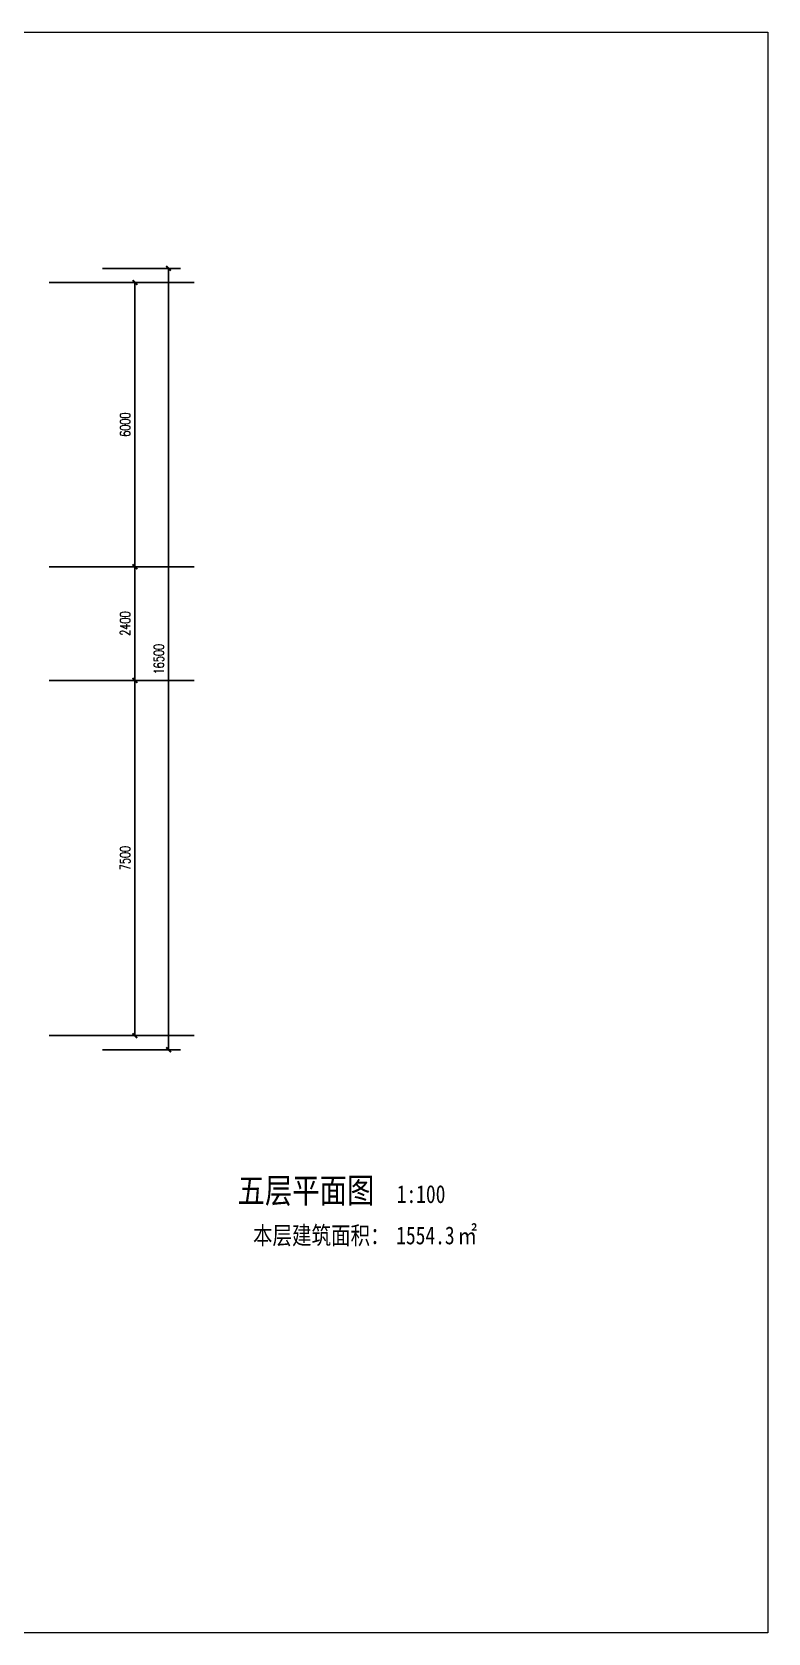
# Model space of a CAD drawing. Header units: millimetres. Extents: x 164760 to 3716174, y -1766400 to 11969.
# Drawn here: x 3578610 to 3594148, y -1658926 to -1625124 of the extents above; entities that cross this region are included whole.
import ezdxf

# ---------------------------------------------------------------- set-up
doc = ezdxf.new("R2010")
doc.units = ezdxf.units.MM
doc.header["$LTSCALE"] = 1000
doc.layers.get('0').update_dxf_attribs({"color": 253, "linetype": 'CONTINUOUS'})
doc.layers.get('Defpoints').update_dxf_attribs({"color": 250, "linetype": 'CONTINUOUS', "lineweight": 0})
doc.layers.add('AXIS', color=253, linetype='CONTINUOUS')
doc.layers.add('PUB_TEXT', color=253, linetype='CONTINUOUS')
doc.layers.add('RC-Text【天花文字】', color=253, linetype='CONTINUOUS', lineweight=0)
doc.styles.add('_TCH_DIM_T3', font='SIMPLEX', dxfattribs={"width": 0.705882, "bigfont": 'GBCBIG'})
doc.styles.add('宋体', font='', dxfattribs={"width": 0.7})
doc.styles.get('宋体').set_extended_font_data('SimSun')
doc.dimstyles.new('_TCH_ARCH&&100', dxfattribs={"dimtxt": 212.5, "dimasz": 100, "dimexe": 250, "dimexo": 300, "dimgap": 100, "dimtad": 1, "dimdec": 0, "dimzin": 0, "dimdsep": 46, "dimtxsty": '_TCH_DIM_T3', "dimblk": 'ARCHTICK', "dimcen": 0.09, "dimclrt": 7, "dimazin": 2, "dimtfac": 1, "dimtdec": 0, "dimtix": 1, "dimtmove": 2, "dimatfit": 3, "dimtolj": 1, "dimtzin": 0, "dimarcsym": 0})

# ---------------------------------------------------------------- blocks, each defined once
blk = doc.blocks.new('_ArchTick')
at = {"color": 2, "linetype": 'ByBlock', "const_width": 0.4}
blk.add_lwpolyline([(-0.5, -0.5), (0.5, 0.5)], dxfattribs=at)
blk = doc.blocks.new('*D619')
at = {"layer": 'AXIS', "color": 0, "lineweight": -2, "transparency": 16777216}
for p, q in [((3577699, -1564062), (3578635, -1564062)), ((3578385, -1571562), (3578385, -1564062)), ((3577699, -1571562), (3578635, -1571562))]:
    blk.add_line(p, q, dxfattribs=at)
at = {"layer": 'Defpoints', "color": 0, "transparency": 16777216}
for p in [(3577399, -1564062), (3578385, -1564062), (3577399, -1571562)]:
    blk.add_point(p, dxfattribs=at)
at = {"layer": 'AXIS', "color": 0, "lineweight": -2, "transparency": 16777216, "xscale": 100, "yscale": 100, "zscale": 100}
for p, rotation in [((3578385, -1564062), 90), ((3578385, -1571562), 270)]:
    blk.add_blockref('_ArchTick', p, dxfattribs=dict(at, rotation=rotation))
at = {"layer": 'AXIS', "color": 7, "transparency": 16777216, "insert": (3578179, -1567812), "char_height": 212.5, "attachment_point": 5, "rotation": 90, "style": '_TCH_DIM_T3'}
blk.add_mtext('\\A1;7500', dxfattribs=at)
blk = doc.blocks.new('*D620')
at = {"layer": 'AXIS', "color": 0, "lineweight": -2, "transparency": 16777216}
for p, q in [((3577699, -1561662), (3578635, -1561662)), ((3578385, -1564062), (3578385, -1561662)), ((3577699, -1564062), (3578635, -1564062))]:
    blk.add_line(p, q, dxfattribs=at)
at = {"layer": 'Defpoints', "color": 0, "transparency": 16777216}
for p in [(3577399, -1561662), (3578385, -1561662), (3577399, -1564062)]:
    blk.add_point(p, dxfattribs=at)
at = {"layer": 'AXIS', "color": 0, "lineweight": -2, "transparency": 16777216, "xscale": 100, "yscale": 100, "zscale": 100}
for p, rotation in [((3578385, -1561662), 90), ((3578385, -1564062), 270)]:
    blk.add_blockref('_ArchTick', p, dxfattribs=dict(at, rotation=rotation))
at = {"layer": 'AXIS', "color": 7, "transparency": 16777216, "insert": (3578179, -1562862), "char_height": 212.5, "attachment_point": 5, "rotation": 90, "style": '_TCH_DIM_T3'}
blk.add_mtext('\\A1;2400', dxfattribs=at)
blk = doc.blocks.new('*D621')
at = {"layer": 'AXIS', "color": 0, "lineweight": -2, "transparency": 16777216}
for p, q in [((3577699, -1555662), (3578635, -1555662)), ((3578385, -1561662), (3578385, -1555662)), ((3577699, -1561662), (3578635, -1561662))]:
    blk.add_line(p, q, dxfattribs=at)
at = {"layer": 'Defpoints', "color": 0, "transparency": 16777216}
for p in [(3577399, -1555662), (3578385, -1555662), (3577399, -1561662)]:
    blk.add_point(p, dxfattribs=at)
at = {"layer": 'AXIS', "color": 0, "lineweight": -2, "transparency": 16777216, "xscale": 100, "yscale": 100, "zscale": 100}
for p, rotation in [((3578385, -1555662), 90), ((3578385, -1561662), 270)]:
    blk.add_blockref('_ArchTick', p, dxfattribs=dict(at, rotation=rotation))
at = {"layer": 'AXIS', "color": 7, "transparency": 16777216, "insert": (3578179, -1558662), "char_height": 212.5, "attachment_point": 5, "rotation": 90, "style": '_TCH_DIM_T3'}
blk.add_mtext('\\A1;6000', dxfattribs=at)
blk = doc.blocks.new('*D622')
at = {"layer": 'AXIS', "color": 0, "lineweight": -2, "transparency": 16777216}
for p, q in [((3577699, -1555362), (3579345, -1555362)), ((3579095, -1571862), (3579095, -1555362)), ((3577699, -1571862), (3579345, -1571862))]:
    blk.add_line(p, q, dxfattribs=at)
at = {"layer": 'Defpoints', "color": 0, "transparency": 16777216}
for p in [(3577399, -1555362), (3579095, -1555362), (3577399, -1571862)]:
    blk.add_point(p, dxfattribs=at)
at = {"layer": 'AXIS', "color": 0, "lineweight": -2, "transparency": 16777216, "xscale": 100, "yscale": 100, "zscale": 100}
for p, rotation in [((3579095, -1555362), 90), ((3579095, -1571862), 270)]:
    blk.add_blockref('_ArchTick', p, dxfattribs=dict(at, rotation=rotation))
at = {"layer": 'AXIS', "color": 7, "transparency": 16777216, "insert": (3578889, -1563612), "char_height": 212.5, "attachment_point": 5, "rotation": 90, "style": '_TCH_DIM_T3'}
blk.add_mtext('\\A1;16500', dxfattribs=at)
blk = doc.blocks.new('海龙_0926164331')
at = {"layer": 'AXIS'}
for p, q in [((48325.5, -4023.1), (51385.9, -4023.1)), ((48325.5, -10023.1), (51385.9, -10023.1)), ((48325.5, -12423.1), (51385.9, -12423.1)), ((48325.5, -19923.1), (51385.9, -19923.1))]:
    blk.add_line(p, q, dxfattribs=at)
for p1, p2, distance, picture, middle in [((49149, -20223.1), (49149, -3723.1), -1695.5, '*D622', (50638.2, -11973.1)), ((49149, -10023.1), (49149, -4023.1), -986.2, '*D621', (49928.9, -7023.1)), ((49149, -12423.1), (49149, -10023.1), -986.2, '*D620', (49928.9, -11223.1)), ((49149, -19923.1), (49149, -12423.1), -986.2, '*D619', (49928.9, -16173.1))]:
    dim = blk.add_aligned_dim(p1=p1, p2=p2, distance=distance, dimstyle='_TCH_ARCH&&100', dxfattribs=at)
    dim.commit()
    dim.dimension.update_dxf_attribs({"geometry": picture, "text_midpoint": middle, "insert": (-3528250.3, 1551639)})

msp = doc.modelspace()

# ---------------------------------------------------------------- linework, layer by layer
at = {"layer": 'RC-Text【天花文字】', "color": 3}
msp.add_lwpolyline([(3475717.9, -1625124.3), (3594147.7, -1625124.3), (3594147.7, -1658925.5), (3475717.9, -1658925.5)], close=True, dxfattribs=at)

# ---------------------------------------------------------------- block references
at = {"layer": 'AXIS'}
msp.add_blockref('海龙_0926164331', (3530647.2, -1626391.1), dxfattribs=at)

# ---------------------------------------------------------------- texts
at = {"layer": 'PUB_TEXT', "color": 7, "style": '宋体', "width": 0.8}
for s, height, p in [('五层平面图', 528.69, (3582950.5, -1649847.6)), ('1:100', 377.64, (3586309.9, -1649847.6))]:
    msp.add_text(s, height=height, dxfattribs=at).set_placement(p)
at = {"layer": 'PUB_TEXT', "style": '宋体', "width": 0.8}
for s, height, p in [('本层建筑面积：', 377.64, (3583274.4, -1650719.5)), ('1554.3', 377.64, (3586298.8, -1650719.5)), ('㎡', 377.6, (3587595, -1650719.5))]:
    msp.add_text(s, height=height, dxfattribs=at).set_placement(p)

doc.saveas('drawing.dxf')
